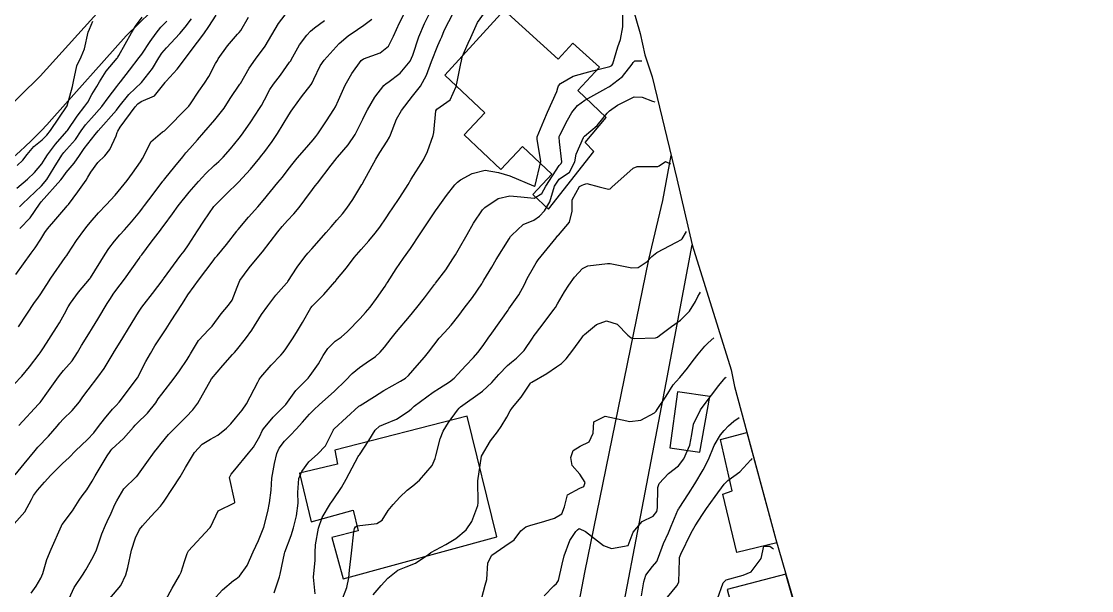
# Model space of a CAD drawing. Header units: metres. Extents: x 318500 to 325275, y 7408834 to 7428799.
# Drawn here: x 322295.3 to 322382.2, y 7422541.3 to 7422587.5 of the extents above; entities that cross this region are included whole.
import ezdxf

# ---------------------------------------------------------------- set-up
doc = ezdxf.new("R2010")
doc.units = ezdxf.units.M
doc.header["$MEASUREMENT"] = 0
for name, color, linetype in [('Area', 45, 'Continuous'), ('Curvas de Nivel 1m', 11, 'Continuous'), ('Curvas de Nivel 5m', 15, 'Continuous'), ('Edificações', 30, 'Continuous'), ('Vias Primárias', 230, 'Continuous'), ('Vias Secundárias', 230, 'Continuous')]:
    doc.layers.add(name, color=color, linetype=linetype)

msp = doc.modelspace()

# ---------------------------------------------------------------- linework, layer by layer
at = {"layer": 'Area'}
msp.add_lwpolyline([(322343.759, 7422592.865), (322345.558, 7422586.567), (322345.949, 7422584.822), (322346.538, 7422583.045), (322348.543, 7422574.758), (322349.774, 7422569.395), (322352.943, 7422559.254), (322353.209, 7422557.896), (322356.561, 7422545.471), (322358.625, 7422538.361), (322358.9, 7422536.539), (322362.086, 7422526.347), (322363.558, 7422519.284), (322364.139, 7422517.533), (322367.358, 7422507.682), (322369.667, 7422498.344), (322371.723, 7422491.601), (322372.187, 7422489.902), (322374.768, 7422481.767), (322376.363, 7422477.372), (322377.077, 7422475.058), (322379.35, 7422468.31), (322382.927, 7422457.77)], dxfattribs=at)
at = {"layer": 'Curvas de Nivel 1m', "flags": 128}
for points, elevation in [([(322294.75, 7422558.078), (322295.369, 7422558.721), (322296.005, 7422559.478), (322296.787, 7422560.523), (322296.861, 7422560.627), (322296.914, 7422560.698), (322297.135, 7422561.036), (322298.199, 7422562.679), (322298.428, 7422563.064), (322298.827, 7422563.802), (322299.144, 7422564.359), (322299.336, 7422564.665), (322299.968, 7422565.544), (322300.869, 7422566.609), (322300.887, 7422566.633), (322300.899, 7422566.65), (322300.944, 7422566.722), (322302.127, 7422568.631), (322302.437, 7422569.086), (322302.906, 7422569.689), (322303.331, 7422570.197), (322303.698, 7422570.608), (322304.276, 7422571.253), (322304.942, 7422572.061), (322305.169, 7422572.365), (322305.331, 7422572.586), (322306.021, 7422573.518), (322306.822, 7422574.571), (322306.887, 7422574.655), (322306.973, 7422574.766), (322307.787, 7422575.759), (322308.443, 7422576.548), (322308.697, 7422576.852), (322309.01, 7422577.207), (322309.639, 7422577.912), (322310.155, 7422578.523), (322311.04, 7422579.549), (322311.478, 7422580.073), (322311.788, 7422580.503), (322312.292, 7422581.267), (322313.079, 7422582.443), (322313.097, 7422582.472), (322313.108, 7422582.49), (322313.828, 7422583.75), (322314.345, 7422584.471), (322315.121, 7422585.516), (322315.677, 7422586.452), (322316.213, 7422587.375), (322317.027, 7422588.432)], 778), ([(322294.756, 7422546.728), (322295.622, 7422547.707), (322296.148, 7422548.707), (322296.312, 7422549.028), (322296.642, 7422549.468), (322297.223, 7422550.12), (322297.72, 7422550.684), (322298.67, 7422551.643), (322299.204, 7422552.135), (322299.72, 7422552.66), (322300.211, 7422553.131), (322300.694, 7422553.583), (322301.205, 7422554.14), (322301.598, 7422554.637), (322302.077, 7422555.272), (322302.731, 7422556.041), (322303.018, 7422556.333), (322303.266, 7422556.612), (322304.76, 7422558.59), (322305.447, 7422559.917), (322305.808, 7422560.58), (322306.18, 7422561.195), (322306.814, 7422562.16), (322306.975, 7422562.41), (322307.076, 7422562.566), (322307.481, 7422563.215), (322308.356, 7422564.547), (322308.542, 7422564.847), (322308.852, 7422565.336), (322309.35, 7422566.046), (322309.703, 7422566.528), (322310.894, 7422568.097), (322311.073, 7422568.333), (322311.214, 7422568.507), (322311.976, 7422569.433), (322312.817, 7422570.491), (322312.863, 7422570.548), (322312.922, 7422570.625), (322313.777, 7422571.638), (322314.521, 7422572.466), (322314.955, 7422572.98), (322316.144, 7422574.442), (322316.518, 7422574.896), (322316.986, 7422575.513), (322317.391, 7422576.031), (322317.724, 7422576.423), (322318.321, 7422577.107), (322319.023, 7422577.928), (322319.244, 7422578.189), (322319.409, 7422578.404), (322320.105, 7422579.458), (322320.698, 7422580.385), (322320.827, 7422580.61), (322321.062, 7422581.149), (322321.606, 7422582.372), (322322.159, 7422583.3), (322322.907, 7422584.353), (322323.112, 7422584.501), (322324.467, 7422584.986), (322325.122, 7422585.527), (322325.55, 7422586.324), (322326.033, 7422587.431), (322326.481, 7422588.31)], 781), ([(322294.873, 7422566.986), (322296.144, 7422568.711), (322296.456, 7422569.147), (322296.907, 7422569.864), (322297.228, 7422570.382), (322297.462, 7422570.692), (322298.138, 7422571.476), (322298.946, 7422572.428), (322299.058, 7422572.559), (322299.151, 7422572.668), (322299.929, 7422573.692), (322300.594, 7422574.654), (322300.738, 7422574.888), (322300.98, 7422575.293), (322301.554, 7422576.079), (322302.114, 7422576.633), (322302.512, 7422577.123), (322303.024, 7422578.248), (322303.124, 7422578.523), (322303.163, 7422578.618), (322303.366, 7422578.948), (322304.585, 7422580.597), (322304.796, 7422580.851), (322305.056, 7422581.02), (322306.148, 7422581.495), (322307.012, 7422582.571), (322307.035, 7422582.616), (322307.082, 7422582.672), (322307.993, 7422583.66), (322308.655, 7422584.547), (322309.116, 7422585.182), (322310.142, 7422586.525), (322310.548, 7422587.11), (322311.153, 7422588.056)], 776), ([(322294.963, 7422573.985), (322295.823, 7422574.717), (322296.414, 7422575.273), (322296.989, 7422575.958), (322297.279, 7422576.413), (322297.454, 7422576.693), (322298.117, 7422577.58), (322299.029, 7422578.61), (322299.058, 7422578.642), (322299.076, 7422578.67), (322299.852, 7422579.852), (322300.488, 7422580.656), (322300.722, 7422580.986), (322301.064, 7422581.59), (322301.459, 7422582.26), (322301.678, 7422582.641), (322302.222, 7422583.504), (322303.109, 7422584.554), (322303.139, 7422584.59), (322303.161, 7422584.619), (322303.252, 7422584.759), (322304.282, 7422586.603), (322304.597, 7422587.14), (322305.149, 7422587.876)], 773), ([(322295.102, 7422562.726), (322295.791, 7422563.75), (322296.399, 7422564.707), (322296.582, 7422564.966), (322296.85, 7422565.337), (322297.394, 7422566.16), (322297.739, 7422566.687), (322298.887, 7422568.367), (322299.017, 7422568.54), (322299.107, 7422568.668), (322299.814, 7422569.753), (322300.477, 7422570.654), (322300.68, 7422570.896), (322300.928, 7422571.204), (322301.596, 7422571.984), (322302.223, 7422572.631), (322302.958, 7422573.42), (322303.91, 7422574.606), (322304.356, 7422575.222), (322304.993, 7422576.14), (322305.179, 7422576.407), (322305.273, 7422576.587), (322305.837, 7422577.762), (322306.787, 7422578.572), (322306.947, 7422578.654), (322307.031, 7422578.718), (322308.825, 7422580.543), (322308.93, 7422580.663), (322309.054, 7422580.839), (322309.737, 7422581.863), (322310.195, 7422582.523), (322310.545, 7422583.062), (322311.104, 7422584.111), (322311.242, 7422584.374), (322311.318, 7422584.508), (322312.06, 7422585.561), (322312.886, 7422586.492), (322313.002, 7422586.622), (322313.135, 7422586.811), (322313.759, 7422587.873)], 777), ([(322296.129, 7422541.101), (322296.535, 7422541.668), (322296.926, 7422542.312), (322297.071, 7422542.692), (322297.412, 7422543.843), (322297.76, 7422544.682), (322298.599, 7422546.574), (322298.627, 7422546.643), (322298.644, 7422546.67), (322299.474, 7422547.805), (322300.024, 7422548.656), (322300.265, 7422549.024), (322300.643, 7422549.502), (322301.094, 7422550.202), (322301.33, 7422550.64), (322302.296, 7422552.246), (322302.536, 7422552.622), (322302.598, 7422552.705), (322302.683, 7422552.79), (322303.637, 7422553.665), (322304.429, 7422554.594), (322304.561, 7422554.744), (322304.714, 7422554.884), (322305.586, 7422555.723), (322306.236, 7422556.575), (322306.441, 7422556.875), (322306.747, 7422557.269), (322307.748, 7422558.555), (322308.159, 7422559.159), (322308.783, 7422560.082), (322308.964, 7422560.361), (322309.055, 7422560.536), (322309.72, 7422561.613), (322310.564, 7422562.514), (322310.823, 7422562.802), (322311.544, 7422563.792), (322312.16, 7422564.497), (322312.437, 7422564.903), (322312.862, 7422565.952), (322313.002, 7422566.354), (322313.068, 7422566.487), (322313.838, 7422567.523), (322314.597, 7422568.465), (322314.904, 7422568.838), (322316.15, 7422570.442), (322316.491, 7422570.872), (322316.934, 7422571.369), (322317.452, 7422571.915), (322317.874, 7422572.421), (322318.339, 7422573.034), (322318.972, 7422573.898), (322319.195, 7422574.188), (322319.366, 7422574.404), (322320.473, 7422575.866), (322320.879, 7422576.382), (322320.934, 7422576.448), (322321.002, 7422576.521), (322321.869, 7422577.515), (322322.42, 7422578.359), (322323.049, 7422579.589), (322323.301, 7422580.103), (322323.416, 7422580.346), (322324.018, 7422581.393), (322324.755, 7422582.333), (322324.931, 7422582.483), (322325.084, 7422582.585), (322326.067, 7422583.343), (322326.892, 7422584.303), (322327.115, 7422584.782), (322327.607, 7422586.295), (322328.063, 7422587.379), (322328.513, 7422588.286)], 782), ([(322299.204, 7422540.663), (322299.634, 7422541.559), (322300.346, 7422542.652), (322300.429, 7422542.774), (322300.555, 7422542.992), (322301.157, 7422544.055), (322301.426, 7422544.637), (322301.878, 7422545.916), (322302.154, 7422546.627), (322302.3, 7422546.93), (322302.615, 7422547.611), (322302.935, 7422548.305), (322303.08, 7422548.613), (322303.664, 7422549.585), (322304.659, 7422550.551), (322304.68, 7422550.569), (322304.696, 7422550.59), (322305.523, 7422551.73), (322306.135, 7422552.575), (322306.376, 7422552.882), (322306.69, 7422553.269), (322307.284, 7422553.978), (322307.853, 7422554.553), (322308.28, 7422554.983), (322308.723, 7422555.435), (322309.263, 7422556.001), (322309.645, 7422556.526), (322310.76, 7422558.51), (322311.692, 7422559.585), (322312.461, 7422560.493), (322312.626, 7422560.658), (322312.795, 7422560.836), (322313.538, 7422561.75), (322314.036, 7422562.472), (322314.833, 7422563.735), (322315.328, 7422564.453), (322316.001, 7422565.294), (322316.868, 7422566.283), (322316.932, 7422566.366), (322316.974, 7422566.429), (322317.725, 7422567.585), (322318.334, 7422568.416), (322318.595, 7422568.721), (322318.907, 7422569.062), (322320.078, 7422570.393), (322320.467, 7422570.847), (322320.935, 7422571.385), (322321.398, 7422571.918), (322321.75, 7422572.368), (322322.244, 7422573.078), (322322.979, 7422574.291), (322323.003, 7422574.326), (322323.015, 7422574.35), (322323.054, 7422574.422), (322324.101, 7422576.339), (322324.441, 7422576.903), (322325.022, 7422577.801), (322325.221, 7422578.134), (322325.303, 7422578.326), (322325.778, 7422579.59), (322326.179, 7422580.313), (322327.072, 7422581.455), (322327.727, 7422582.29), (322328.215, 7422583.161), (322328.625, 7422584.277), (322329.129, 7422585.57), (322329.359, 7422586.055), (322329.449, 7422586.275), (322329.664, 7422586.791), (322330.406, 7422588.261)], 783), ([(322302.521, 7422540.663), (322303.407, 7422541.737), (322303.817, 7422542.601), (322303.975, 7422543.182), (322304.283, 7422544.594), (322304.59, 7422545.606), (322304.916, 7422546.268), (322305.158, 7422546.584), (322305.854, 7422547.335), (322306.624, 7422548.166), (322306.801, 7422548.394), (322306.917, 7422548.566), (322307.595, 7422549.606), (322308.213, 7422550.547), (322308.668, 7422551.318), (322309.383, 7422552.529), (322310, 7422553.21), (322310.697, 7422553.625), (322311.277, 7422553.929), (322311.988, 7422554.497), (322312.339, 7422554.871), (322312.722, 7422555.31), (322313.257, 7422555.958), (322313.616, 7422556.477), (322314.53, 7422558.236), (322314.637, 7422558.462), (322314.682, 7422558.54), (322314.763, 7422558.649), (322315.609, 7422559.616), (322316.386, 7422560.436), (322316.576, 7422560.65), (322316.798, 7422560.95), (322317.388, 7422561.848), (322317.745, 7422562.421), (322318.157, 7422563.087), (322318.839, 7422564.269), (322318.946, 7422564.408), (322319.888, 7422565.361), (322320.791, 7422566.381), (322320.825, 7422566.427), (322320.872, 7422566.485), (322321.732, 7422567.523), (322322.351, 7422568.358), (322322.907, 7422569.021), (322323.538, 7422569.719), (322324.064, 7422570.339), (322324.432, 7422570.831), (322324.939, 7422571.589), (322325.236, 7422572.035), (322325.426, 7422572.323), (322326.043, 7422573.234), (322326.723, 7422574.304), (322326.984, 7422574.724), (322327.97, 7422576.285), (322328.306, 7422576.985), (322328.76, 7422578.274), (322328.803, 7422578.504), (322328.975, 7422580.271), (322329.061, 7422580.418), (322330.151, 7422581.177), (322330.627, 7422582.255), (322330.708, 7422582.632), (322331.036, 7422584.251), (322331.047, 7422584.315), (322331.116, 7422584.651), (322331.601, 7422585.775), (322331.81, 7422586.24), (322332.368, 7422587.447), (322332.913, 7422588.224)], 784), ([(322294.987, 7422575.839), (322295.451, 7422576.265), (322295.808, 7422576.718), (322296.337, 7422577.384), (322297.018, 7422577.919), (322297.41, 7422578.308), (322297.701, 7422578.69), (322299.05, 7422580.67), (322299.481, 7422582.259), (322299.574, 7422582.665), (322299.835, 7422583.927), (322300.186, 7422584.659), (322300.46, 7422585.313), (322300.749, 7422586.654), (322300.868, 7422586.919), (322301.144, 7422587.557)], 772), ([(322295.118, 7422554.724), (322296.736, 7422556.446), (322296.854, 7422556.583), (322296.939, 7422556.697), (322297.411, 7422557.354), (322298.348, 7422558.676), (322298.527, 7422558.91), (322298.768, 7422559.183), (322299.468, 7422559.975), (322299.9, 7422560.659), (322300.219, 7422561.232), (322300.805, 7422562.161), (322301.122, 7422562.645), (322301.544, 7422563.362), (322302.292, 7422564.628), (322302.51, 7422564.96), (322302.853, 7422565.457), (322303.342, 7422566.133), (322303.693, 7422566.608), (322304.887, 7422568.276), (322305.014, 7422568.463), (322305.102, 7422568.588), (322305.883, 7422569.602), (322306.618, 7422570.573), (322306.747, 7422570.747), (322306.926, 7422570.99), (322307.598, 7422571.903), (322308.062, 7422572.553), (322308.961, 7422573.663), (322309.72, 7422574.529), (322310.317, 7422575.182), (322310.99, 7422575.829), (322311.351, 7422576.15), (322311.708, 7422576.503), (322312.313, 7422577.195), (322313.024, 7422578.06), (322313.21, 7422578.305), (322313.343, 7422578.485), (322313.95, 7422579.387), (322314.674, 7422580.466), (322314.816, 7422580.701), (322315.061, 7422581.16), (322315.515, 7422582.011), (322315.806, 7422582.449), (322316.36, 7422583.172), (322317.107, 7422584.214), (322317.194, 7422584.344), (322317.24, 7422584.429), (322317.921, 7422585.623), (322318.507, 7422586.416), (322318.811, 7422586.737), (322319.139, 7422587.022), (322319.94, 7422587.607)], 779), ([(322295.195, 7422572.477), (322295.429, 7422572.723), (322296.965, 7422574.183), (322297.401, 7422574.694), (322298.008, 7422575.661), (322298.622, 7422576.676), (322298.78, 7422576.897), (322299.007, 7422577.146), (322299.728, 7422577.954), (322300.201, 7422578.658), (322300.541, 7422579.149), (322301.04, 7422579.692), (322301.879, 7422580.638), (322302.369, 7422581.322), (322303.075, 7422582.261), (322303.238, 7422582.457), (322303.374, 7422582.616), (322304.123, 7422583.576), (322304.903, 7422584.593), (322305.113, 7422584.888), (322305.796, 7422585.911), (322306.279, 7422586.579), (322306.656, 7422587.056), (322307.145, 7422587.558)], 774), ([(322310.876, 7422540.506), (322311.661, 7422541.371), (322312.544, 7422542.123), (322312.759, 7422542.275), (322313.031, 7422542.483), (322313.671, 7422543.366), (322314.142, 7422544.467), (322314.589, 7422545.397), (322315.02, 7422546.454), (322315.33, 7422547.738), (322315.484, 7422548.447), (322315.614, 7422549.477), (322315.674, 7422550.445), (322315.876, 7422551.646), (322316.077, 7422552.439), (322316.254, 7422552.869), (322316.695, 7422553.445), (322317.188, 7422553.94), (322317.634, 7422554.421), (322318.147, 7422554.987), (322318.728, 7422555.64), (322319.105, 7422556.034), (322319.498, 7422556.399), (322320.751, 7422557.512), (322321.636, 7422558.367), (322322.187, 7422558.941), (322322.776, 7422559.439), (322323.312, 7422559.815), (322324.076, 7422560.337), (322324.463, 7422560.666), (322324.801, 7422561.078), (322325.343, 7422561.791), (322325.775, 7422562.316), (322326.833, 7422563.563), (322327.425, 7422564.291), (322328.049, 7422565.085), (322328.868, 7422566.17), (322328.915, 7422566.224), (322328.948, 7422566.269), (322329.786, 7422567.361), (322330.365, 7422568.255), (322330.564, 7422568.592), (322330.909, 7422569.144), (322331.529, 7422570.241), (322332.027, 7422571.14), (322332.753, 7422572.223), (322332.849, 7422572.324), (322332.953, 7422572.423), (322334.024, 7422573.144), (322334.968, 7422573.366), (322335.865, 7422573.282), (322336.965, 7422573.179), (322337.577, 7422573.555), (322337.901, 7422574.156), (322338.997, 7422575.832), (322339.145, 7422575.993), (322339.198, 7422576.138), (322339.024, 7422577.747), (322338.972, 7422578.141), (322338.981, 7422578.191), (322339.032, 7422578.301), (322339.667, 7422579.518), (322340.021, 7422580.13), (322340.481, 7422580.71), (322341.07, 7422581.134), (322342.76, 7422582.095), (322342.973, 7422582.2), (322343.083, 7422582.258), (322344.119, 7422583.05), (322344.91, 7422584.063), (322344.983, 7422584.191), (322345.114, 7422584.321), (322345.69, 7422584.33)], 786), ([(322315.848, 7422541.123), (322316.287, 7422542.434), (322316.334, 7422542.652), (322316.571, 7422543.803), (322316.684, 7422544.323), (322316.713, 7422544.429), (322317.228, 7422545.789), (322317.417, 7422546.422), (322317.653, 7422547.381), (322317.801, 7422548.418), (322317.783, 7422549.278), (322317.847, 7422550.418), (322318.089, 7422550.992), (322318.674, 7422551.772), (322319.363, 7422552.4), (322320.011, 7422553.069), (322320.658, 7422554.381), (322320.679, 7422554.411), (322320.711, 7422554.441), (322321.717, 7422555.373), (322322.739, 7422556.291), (322322.774, 7422556.315), (322322.829, 7422556.349), (322324.003, 7422557.081), (322324.752, 7422557.553), (322326.102, 7422558.31), (322326.511, 7422558.557), (322326.767, 7422558.788), (322327.47, 7422559.599), (322328.065, 7422560.281), (322328.389, 7422560.683), (322328.805, 7422561.252), (322329.258, 7422561.821), (322329.673, 7422562.261), (322330.219, 7422562.863), (322330.834, 7422563.65), (322331.281, 7422564.243), (322331.959, 7422565.128), (322332.697, 7422566.223), (322332.762, 7422566.331), (322332.874, 7422566.513), (322333.515, 7422567.586), (322333.866, 7422568.206), (322334.917, 7422569.888), (322335.047, 7422570.06), (322335.149, 7422570.188), (322336.077, 7422571.034), (322336.938, 7422571.403), (322337.385, 7422571.722), (322337.786, 7422572.157), (322338.225, 7422572.887), (322338.595, 7422574.146), (322338.986, 7422574.719), (322339.837, 7422575.286), (322340.251, 7422576.127), (322340.369, 7422576.767), (322340.951, 7422578.121), (322340.978, 7422578.173), (322341.032, 7422578.23), (322342.069, 7422579.08), (322342.878, 7422580.093), (322343.062, 7422580.27), (322343.732, 7422580.746), (322345.074, 7422581.424), (322345.734, 7422581.393), (322346.565, 7422581.061), (322346.75, 7422581)], 787), ([(322319.184, 7422541.054), (322319.055, 7422542.402), (322319.176, 7422543.796), (322319.192, 7422544.401), (322319.212, 7422545.026), (322319.448, 7422546.397), (322319.747, 7422547.258), (322320.426, 7422548.383), (322320.507, 7422548.506), (322320.635, 7422548.689), (322321.324, 7422549.696), (322321.695, 7422550.364), (322322.679, 7422552.215), (322322.73, 7422552.299), (322322.771, 7422552.349), (322323.527, 7422553.512), (322324.059, 7422554.337), (322324.393, 7422554.655), (322324.717, 7422554.811), (322325.792, 7422555.246), (322326.733, 7422555.85), (322326.971, 7422556.062), (322327.224, 7422556.293), (322328.752, 7422557.439), (322329.26, 7422557.76), (322330.087, 7422558.257), (322330.463, 7422558.555), (322330.769, 7422558.88), (322331.42, 7422559.6), (322332.019, 7422560.232), (322332.379, 7422560.644), (322332.805, 7422561.213), (322333.225, 7422561.803), (322333.519, 7422562.21), (322334.839, 7422564.086), (322334.882, 7422564.147), (322334.911, 7422564.189), (322335.714, 7422565.325), (322336.175, 7422566.177), (322336.398, 7422566.654), (322336.891, 7422567.55), (322337.128, 7422567.935), (322337.292, 7422568.164), (322338.734, 7422569.958), (322338.889, 7422570.14), (322338.901, 7422570.16), (322338.921, 7422570.185), (322339.828, 7422571.235), (322340.04, 7422572.129), (322340.042, 7422573.051), (322340.639, 7422574.123), (322340.865, 7422574.238), (322340.982, 7422574.294), (322341.239, 7422574.373), (322342.233, 7422574.101), (322342.977, 7422573.918), (322343.12, 7422573.946), (322343.273, 7422574.086), (322344.996, 7422575.616), (322345.31, 7422575.744), (322346.997, 7422575.742), (322347.113, 7422575.807), (322347.626, 7422576.168), (322348.02, 7422575.97)], 788), ([(322321.301, 7422540.368), (322321.756, 7422541.58), (322321.912, 7422542.36), (322321.956, 7422542.962), (322322.143, 7422544.357), (322322.318, 7422546.075), (322322.366, 7422546.354), (322322.463, 7422546.491), (322322.603, 7422546.572), (322324.186, 7422546.755), (322324.611, 7422547.036), (322325.113, 7422547.833), (322325.5, 7422548.317), (322326.055, 7422548.893), (322326.647, 7422549.458), (322327.11, 7422549.836), (322327.654, 7422550.285), (322328.672, 7422551.471), (322328.914, 7422552.031), (322328.977, 7422552.267), (322329.329, 7422553.635), (322329.576, 7422554.261), (322330.014, 7422554.963), (322330.736, 7422555.959), (322330.857, 7422556.13), (322330.977, 7422556.246), (322332.753, 7422557.509), (322333.526, 7422558.209), (322334.1, 7422558.87), (322334.781, 7422559.582), (322335.113, 7422559.859), (322335.535, 7422560.183), (322336.153, 7422560.824), (322336.815, 7422561.804), (322336.958, 7422562.028), (322337.059, 7422562.166), (322337.771, 7422563.097), (322338.565, 7422564.144), (322338.677, 7422564.308), (322338.847, 7422564.608), (322339.415, 7422565.579), (322339.757, 7422566.127), (322340.231, 7422566.769), (322340.891, 7422567.484), (322341.305, 7422567.694), (322342.897, 7422567.879), (322343.118, 7422567.865), (322344.892, 7422567.528), (322345.393, 7422567.555), (322346.12, 7422568.048), (322346.503, 7422568.445), (322346.907, 7422568.761), (322348.507, 7422569.607), (322348.918, 7422569.838), (322348.961, 7422569.881), (322349.31, 7422570.48)], 789), ([(322332.577, 7422540.219), (322332.991, 7422541.765), (322333.103, 7422542.212), (322333.2, 7422543.581), (322333.51, 7422544.206), (322334.587, 7422544.928), (322335.325, 7422545.451), (322335.884, 7422546.177), (322336.279, 7422546.499), (322336.607, 7422546.604), (322337.821, 7422546.943), (322338.616, 7422547.202), (322339.203, 7422547.55), (322339.43, 7422548.128), (322339.667, 7422549.102), (322340.653, 7422549.641), (322340.999, 7422549.763), (322341.088, 7422550.106), (322340.667, 7422550.774), (322340.036, 7422551.482), (322339.92, 7422552.121), (322340.119, 7422552.688), (322340.694, 7422553.053), (322341.415, 7422553.387), (322341.749, 7422554.1), (322341.806, 7422555.016), (322342.731, 7422555.474), (322343.479, 7422555.329), (322344.725, 7422555.037), (322345.623, 7422555.15), (322346.736, 7422555.752), (322346.87, 7422555.897), (322346.949, 7422556.028), (322347.659, 7422557.113), (322348.246, 7422558.015), (322348.47, 7422558.307), (322348.769, 7422558.631), (322349.397, 7422559.385), (322349.855, 7422559.994), (322350.266, 7422560.52), (322350.808, 7422561.168), (322351.078, 7422561.446), (322351.53, 7422561.83)], 791), ([(322337.781, 7422540.902), (322338.543, 7422541.695), (322338.781, 7422541.902), (322338.931, 7422542.134), (322339.232, 7422543.468), (322339.382, 7422544.128), (322339.86, 7422545.388), (322340.34, 7422546.114), (322340.463, 7422546.252), (322340.604, 7422546.355), (322341.134, 7422546.105), (322342.589, 7422544.98), (322343.235, 7422544.729), (322344.589, 7422544.978), (322344.99, 7422546.054), (322345.725, 7422546.932), (322346.62, 7422547.37), (322346.901, 7422547.752), (322346.957, 7422548.027), (322346.996, 7422549.686), (322347.096, 7422550.026), (322347.872, 7422550.814), (322348.674, 7422551.446), (322349.109, 7422552.004), (322349.582, 7422553.112), (322349.742, 7422553.995), (322349.887, 7422554.828), (322350.448, 7422555.984), (322350.744, 7422556.394), (322351.957, 7422557.968), (322352.312, 7422558.42), (322352.457, 7422558.587), (322352.54, 7422558.66)], 792), ([(322345.677, 7422540.899), (322345.865, 7422542.04), (322346.027, 7422542.569), (322346.569, 7422543.278), (322346.912, 7422543.689), (322347.051, 7422544.025), (322347.466, 7422545.147), (322347.857, 7422546.017), (322348.085, 7422546.538), (322348.627, 7422547.836), (322348.685, 7422547.953), (322348.717, 7422548.009), (322349.478, 7422549.167), (322349.986, 7422549.99), (322350.671, 7422551.117), (322351.098, 7422551.974), (322351.561, 7422553.103), (322352.088, 7422553.959), (322352.367, 7422554.304), (322352.721, 7422554.689), (322353.168, 7422555.064), (322353.59, 7422555.36)], 793), ([(322347.772, 7422540.777), (322348.545, 7422541.691), (322348.686, 7422542.008), (322348.748, 7422543.837), (322348.76, 7422544.007), (322348.86, 7422544.283), (322349.687, 7422545.994), (322350.015, 7422546.583), (322350.623, 7422547.492), (322350.957, 7422547.975), (322351.648, 7422548.962), (322352.381, 7422549.954), (322352.663, 7422550.246), (322353.643, 7422550.968), (322354.534, 7422551.931), (322354.611, 7422552.001), (322354.636, 7422552.021), (322354.65, 7422552.03)], 794)]:
    msp.add_lwpolyline(points, dxfattribs=dict(at, elevation=elevation))
at = {"layer": 'Curvas de Nivel 5m', "flags": 128}
for points, elevation in [([(322294.845, 7422550.727), (322295.561, 7422551.608), (322296.446, 7422552.704), (322296.555, 7422552.828), (322296.684, 7422552.959), (322297.542, 7422553.843), (322298.238, 7422554.677), (322298.446, 7422554.942), (322298.718, 7422555.226), (322299.454, 7422555.938), (322300.041, 7422556.657), (322300.336, 7422557.062), (322300.75, 7422557.606), (322301.544, 7422558.638), (322302.046, 7422559.355), (322302.789, 7422560.565), (322302.809, 7422560.6), (322302.821, 7422560.62), (322303.582, 7422561.835), (322304.036, 7422562.602), (322304.833, 7422563.915), (322305.103, 7422564.322), (322305.305, 7422564.585), (322305.983, 7422565.449), (322306.837, 7422566.57), (322306.852, 7422566.589), (322306.871, 7422566.621), (322308.288, 7422568.549), (322308.552, 7422568.888), (322308.903, 7422569.393), (322309.62, 7422570.53), (322310.136, 7422571.318), (322310.95, 7422572.51), (322311.956, 7422573.504), (322312.97, 7422574.49), (322313.927, 7422575.535), (322314.692, 7422576.465), (322314.827, 7422576.638), (322315.006, 7422576.867), (322315.698, 7422577.771), (322316.134, 7422578.443), (322317.045, 7422579.94), (322317.238, 7422580.238), (322317.366, 7422580.427), (322318.071, 7422581.414), (322318.859, 7422582.412), (322318.947, 7422582.547), (322319.086, 7422582.842), (322319.584, 7422583.922), (322319.899, 7422584.398), (322321.124, 7422585.731), (322321.859, 7422586.369), (322322.608, 7422586.888), (322323.143, 7422587.227), (322323.769, 7422587.725)], 780), ([(322295.208, 7422570.726), (322296.053, 7422571.594), (322296.81, 7422572.702), (322296.952, 7422572.882), (322298.549, 7422574.676), (322298.727, 7422574.92), (322298.979, 7422575.264), (322299.631, 7422576.023), (322300.063, 7422576.659), (322300.445, 7422577.219), (322301.02, 7422577.978), (322301.322, 7422578.349), (322301.565, 7422578.642), (322303.047, 7422580.317), (322303.286, 7422580.616), (322304.067, 7422581.602), (322305.08, 7422582.573), (322305.968, 7422583.71), (322306.505, 7422584.576), (322306.742, 7422584.946), (322307.118, 7422585.393), (322308.185, 7422586.554), (322308.622, 7422587.064), (322309.148, 7422587.741)], 775), ([(322307.053, 7422540.562), (322307.583, 7422541.505), (322308.173, 7422542.546), (322308.294, 7422542.803), (322308.567, 7422543.686), (322308.789, 7422544.324), (322308.911, 7422544.535), (322310.599, 7422546.388), (322310.66, 7422546.448), (322310.702, 7422546.509), (322311.321, 7422547.801), (322312.629, 7422548.439), (322312.653, 7422548.467), (322312.654, 7422548.49), (322312.632, 7422548.647), (322312.237, 7422550.494), (322312.375, 7422550.781), (322312.666, 7422551.124), (322313.759, 7422552.474), (322314.187, 7422552.968), (322314.701, 7422553.845), (322314.882, 7422554.283), (322314.978, 7422554.456), (322315.764, 7422555.404), (322316.739, 7422556.373), (322316.767, 7422556.402), (322316.789, 7422556.43), (322317.603, 7422557.57), (322318.445, 7422558.413), (322318.603, 7422558.571), (322318.765, 7422558.77), (322319.452, 7422559.728), (322319.829, 7422560.394), (322320.204, 7422560.984), (322320.808, 7422561.559), (322321.279, 7422561.907), (322321.814, 7422562.365), (322322.831, 7422563.411), (322323.273, 7422563.908), (322323.64, 7422564.342), (322324.165, 7422565.022), (322324.866, 7422566.046), (322324.983, 7422566.213), (322325.057, 7422566.327), (322325.761, 7422567.442), (322326.348, 7422568.308), (322326.908, 7422569.098), (322327.711, 7422570.288), (322328.19, 7422571.022), (322328.948, 7422572.153), (322328.995, 7422572.224), (322329.026, 7422572.269), (322329.836, 7422573.393), (322330.521, 7422574.255), (322330.745, 7422574.49), (322330.984, 7422574.671), (322331.928, 7422575.175), (322332.992, 7422575.454), (322334.067, 7422575.28), (322334.988, 7422574.991), (322336.893, 7422574.171), (322336.98, 7422574.144), (322336.998, 7422574.152), (322337.006, 7422574.17), (322337.034, 7422574.223), (322337.497, 7422576.163), (322337.212, 7422577.982), (322337.204, 7422578.167), (322337.741, 7422579.468), (322338.048, 7422580.155), (322338.783, 7422581.85), (322338.865, 7422582.143), (322338.919, 7422582.306), (322339.085, 7422582.494), (322340.125, 7422583.099), (322341.099, 7422583.368), (322341.701, 7422583.511), (322343.107, 7422583.865), (322343.249, 7422583.946), (322343.331, 7422584.087), (322343.745, 7422585.467), (322343.95, 7422586.078), (322344.142, 7422587.083), (322344.165, 7422588.075)], 785), ([(322323.889, 7422540.977), (322324.541, 7422541.739), (322325.079, 7422542.322), (322325.891, 7422542.979), (322326.564, 7422543.258), (322327.319, 7422543.539), (322328.402, 7422544.273), (322328.581, 7422544.399), (322329.783, 7422545.063), (322330.593, 7422545.538), (322331.449, 7422546.237), (322331.908, 7422546.933), (322332.394, 7422548.224), (322332.413, 7422548.444), (322332.39, 7422550.224), (322332.68, 7422552.22), (322333.418, 7422553.49), (322333.969, 7422554.201), (322334.282, 7422554.631), (322334.728, 7422555.406), (322335.008, 7422555.915), (322335.21, 7422556.185), (322335.912, 7422557.014), (322336.671, 7422558.171), (322336.714, 7422558.217), (322336.761, 7422558.249), (322337.974, 7422558.95), (322338.78, 7422559.474), (322339.167, 7422559.752), (322339.559, 7422560.128), (322340.091, 7422560.83), (322340.816, 7422561.854), (322340.933, 7422561.994), (322341.045, 7422562.108), (322342.014, 7422562.912), (322342.831, 7422563.216), (322343.703, 7422562.951), (322344.572, 7422562.064), (322344.817, 7422561.839), (322345.088, 7422561.784), (322346.817, 7422561.84), (322346.953, 7422561.893), (322347.121, 7422562.027), (322348.093, 7422562.752), (322348.833, 7422563.265), (322349.567, 7422563.999), (322350.057, 7422564.787), (322350.253, 7422565.2), (322350.382, 7422565.419), (322350.47, 7422565.56)], 790), ([(322351.846, 7422540.644), (322352.308, 7422541.954), (322352.553, 7422542.182), (322353.933, 7422542.563), (322354.564, 7422542.853), (322355.39, 7422543.918), (322355.594, 7422544.911), (322356.085, 7422544.922), (322356.31, 7422544.748), (322356.39, 7422544.72)], 795)]:
    msp.add_lwpolyline(points, dxfattribs=dict(at, elevation=elevation))
at = {"layer": 'Edificações'}
for points in [[(322342.268, 7422583.807), (322340.101, 7422585.777), (322338.916, 7422584.472), (322334.526, 7422588.462), (322329.711, 7422583.163), (322332.944, 7422580.124), (322331.264, 7422578.338), (322334.258, 7422575.522), (322336.007, 7422577.382), (322338.397, 7422575.134), (322336.84, 7422573.478), (322338.107, 7422572.287), (322341.81, 7422576.973), (322341.087, 7422577.695), (322342.795, 7422579.73), (322340.508, 7422581.934)], [(322351.202, 7422557.086), (322348.582, 7422557.449), (322347.954, 7422552.905), (322350.412, 7422552.565)], [(322331.516, 7422555.475), (322320.791, 7422552.728), (322320.992, 7422551.589), (322317.909, 7422550.852), (322318.847, 7422546.899), (322322.266, 7422547.837), (322322.668, 7422546.162), (322320.523, 7422545.626), (322321.461, 7422542.277), (322333.929, 7422545.693)], [(322356.644, 7422545.186), (322353.415, 7422544.407), (322352.269, 7422549.154), (322353.03, 7422549.411), (322352.067, 7422553.576), (322354.218, 7422554.156), (322356.561, 7422545.471)], [(322357.382, 7422542.646), (322352.629, 7422541.41), (322353.636, 7422537.535), (322358.504, 7422538.778)]]:
    msp.add_lwpolyline(points, close=True, dxfattribs=at)
at = {"layer": 'Vias Primárias'}
for points in [[(323715.644, 7420145.548, 0), (323709.04, 7420132.939)], [(323831.088, 7420001.787, 0), (323833.844, 7420008.443, 0.220888)]]:
    msp.add_lwpolyline(points, format="xyb", dxfattribs=at)
at = {"layer": 'Vias Secundárias'}
for points in [[(322213.773, 7422567.95), (322233.108, 7422569.868), (322245.705, 7422570.947), (322260.006, 7422571.791), (322270.684, 7422572.511), (322282.585, 7422573.714, 0.114593), (322287.503, 7422575.392), (322291.947, 7422578.281), (322296.866, 7422583.077), (322311.15, 7422598.921), (322333.737, 7422622.653)], [(322335.016, 7422618.778), (322319.367, 7422602.328), (322310.856, 7422593.2), (322303.839, 7422586.371), (322297.803, 7422579.587, -0.075498), (322290.284, 7422573.343, -0.078805), (322286.004, 7422571.609), (322271.519, 7422570.092), (322259.026, 7422569.052), (322245.25, 7422568.261), (322231.153, 7422567.149), (322222.806, 7422566.222), (322215.943, 7422565.666)], [(322278.762, 7422484.542), (322302.446, 7422491.774), (322316.259, 7422495.729), (322329.066, 7422499.133), (322333.19, 7422500), (322337.302, 7422500.748, 0.581973), (322337.855, 7422502.326), (322335.511, 7422506.506), (322334.753, 7422508.022), (322334.626, 7422510.169), (322337.785, 7422525.577), (322341.072, 7422542.783), (322346.258, 7422568.201), (322347.395, 7422573), (322348.086, 7422576.646)], [(322348.669, 7422497.006), (322346.857, 7422498.117), (322345.585, 7422499.29), (322344.705, 7422500), (322341.455, 7422503.834), (322340.439, 7422505.23, -0.18949), (322338.789, 7422511.574), (322341.963, 7422528.346), (322347.677, 7422558.19), (322349.774, 7422569.395)]]:
    msp.add_lwpolyline(points, format="xyb", dxfattribs=at)

doc.saveas('drawing.dxf')
